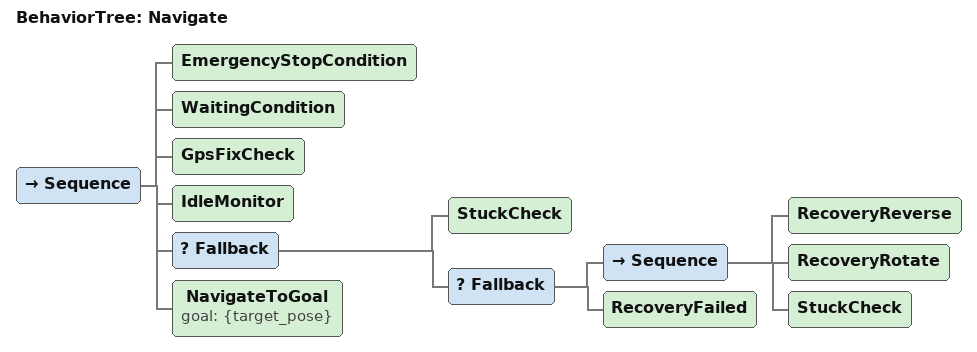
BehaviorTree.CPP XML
<root BTCPP_format="4">
  <BehaviorTree ID="Navigate">
    <Sequence>
      <!-- 1. Emergency stop check — highest priority -->
      <EmergencyStopCondition/>

      <!-- 2. Waiting gate — LLM-imposed pause -->
      <WaitingCondition/>

      <!-- 3. GPS fix check — halt if GPS lost -->
      <GpsFixCheck/>

      <!-- 4. Idle check — no goal in queue -->
      <IdleMonitor/>

      <!-- 5. Stuck handling: reverse, rotate, then check if still stuck -->
      <Fallback>
        <StuckCheck/>
        <Fallback>
          <Sequence>
            <RecoveryReverse/>
            <RecoveryRotate/>
            <StuckCheck/>
          </Sequence>
          <RecoveryFailed/>
        </Fallback>
      </Fallback>

      <!-- 6. Navigation execution (VFH planner handles obstacle avoidance) -->
      <NavigateToGoal goal="{target_pose}"/>
    </Sequence>
  </BehaviorTree>
</root>
